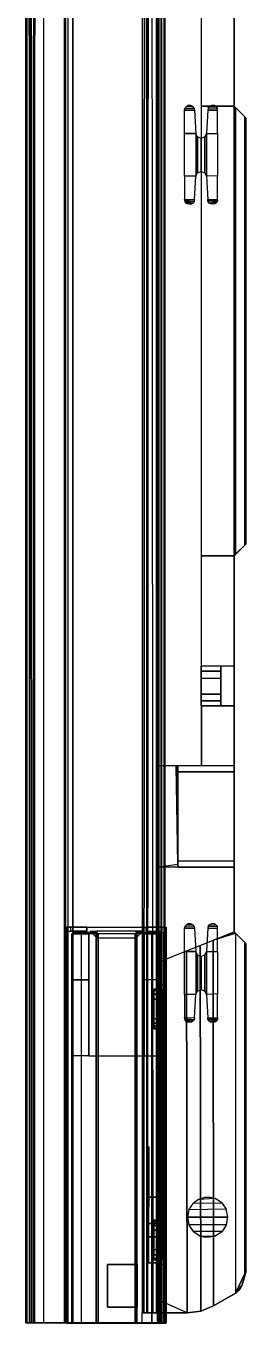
# Model space of a CAD drawing. Header units: inches. Extents: x 0 to 232, y 0 to 393.
# Drawn here: x 0 to 33.3, y 0 to 196.5 of the extents above; entities that cross this region are included whole.
import ezdxf

# ---------------------------------------------------------------- set-up
doc = ezdxf.new("R2010")
doc.units = ezdxf.units.IN
doc.header["$MEASUREMENT"] = 0
doc.layers.add('Layer1', color=4, linetype='CONTINUOUS')

msp = doc.modelspace()

# ---------------------------------------------------------------- linework, layer by layer
at = {"layer": 'Layer1'}
for points in [[(0, 390.2, 6.95), (0, 390.2, 0.65), (0, 0, 0.65), (0, 0, 6.95)], [(0, 0, 0.65), (0.18, 0, 0.21), (0.19, 390.2, 0.19), (0, 390.2, 0.65)], [(0.19, 390.2, 0.19), (0.44, 390.2, 0.03), (0.5, 0, 0.02), (0.18, 0, 0.21)], [(0.5, 0, 0.02), (0.87, 0, 0.04), (0.8, 390.2, 0.02), (0.44, 390.2, 0.03)], [(0.64, 390.2, 34.67), (5.84, 390.2, 186.2), (5.84, 0, 186.2), (0.64, 0, 34.87)], [(0.8, 390.2, 0.02), (1.12, 390.2, 0.2), (1.11, 0, 0.19), (0.87, 0, 0.04)], [(1.11, 0, 0.19), (1.3, 0, 0.65), (1.3, 390.2, 0.65), (1.12, 390.2, 0.2)], [(1.35, 390.2, 6.95), (1.3, 390.2, 0.64), (1.3, 0, 0.64), (1.3, 0, 6.95)], [(1.3, 0, 6.95), (2.7, 0, 6.95), (2.7, 390.2, 6.95), (1.35, 390.2, 6.95)], [(6, 0, 190.94), (5.84, 0, 186.2), (5.84, 390.2, 186.2), (6, 390.2, 190.94)], [(6.34, 0, 191.69), (6, 0, 190.94), (6, 390.2, 190.94), (6.34, 390.2, 191.69)], [(7.1, 390.2, 192), (6.34, 390.2, 191.69), (6.34, 0, 191.69), (7.1, 0, 192)], [(18.3, 1.5, 24), (18.3, 1.5, 9.8), (18.3, 379, 9.8), (18.3, 379, 24)], [(19.9, 374, 192), (7.1, 373.95, 192), (7.1, 0, 192), (19.9, 0, 192)], [(20.1, 374, 24), (18.3, 374, 24), (18.3, 1.5, 24), (20.1, 1.5, 24)], [(19.9, 0, 192), (20.45, 0, 191.85), (20.45, 374, 191.85), (19.9, 374, 192)], [(20.55, 374, 24.12), (20.1, 374, 24), (20.1, 0, 24), (20.54, 0, 24.12)], [(20.45, 374, 191.85), (20.85, 374, 191.45), (20.84, 0, 191.47), (20.45, 0, 191.85)], [(20.86, 0, 24.43), (20.54, 0, 24.12), (20.55, 374, 24.12), (20.88, 374, 24.45)], [(20.84, 0, 191.47), (21, 0, 190.9), (21, 374, 190.9), (20.85, 374, 191.45)], [(21, 374, 24.9), (20.88, 374, 24.45), (20.86, 0, 24.43), (21, 0, 24.9)], [(21, 0, 24.9), (21, 374, 24.9), (21, 374, 190.9), (21, 0, 190.9)], [(18.3, 369.5, 7.6), (17.6, 369.5, 7.6), (17.6, 1.5, 7.6), (18.3, 1.5, 7.6)], [(18, 369.5, 6.71), (17.6, 369.5, 7.6), (17.6, 1.5, 7.6), (17.82, 1.5, 6.9)], [(18, 369.5, 6.71), (17.82, 1.5, 6.9), (18.43, 1.5, 6.46), (18.61, 369.5, 6.42)], [(18.3, 369.5, 9.8), (18.3, 369.5, 7.6), (18.3, 1.5, 7.6), (18.3, 1.5, 9.8)], [(19.18, 1.5, 6.46), (18.43, 1.5, 6.46), (18.61, 369.5, 6.42), (18.93, 369.5, 6.41)], [(19.77, 369.5, 6.9), (18.93, 369.5, 6.41), (19.18, 1.5, 6.46), (19.77, 1.5, 6.9)], [(19.77, 84.43, 6.9), (26.54, 84.44, 7.6), (26.54, 369.5, 7.6), (20.08, 369.5, 7.6)], [(26.54, 218.5, 7.6), (31.5, 218.5, 7.6), (31.5, 184.37, 7.6), (26.54, 184.37, 7.6)], [(31.5, 219.06, 7.6), (31.5, 218.73, 6.9), (31.5, 184.37, 6.9), (31.5, 184.37, 7.6)], [(25.43, 184.08, 7.6), (25.5, 183.79, 7.6), (24, 183.75, 7.6), (24.05, 184.02, 7.6)], [(25.7, 180.25, 7.6), (24, 180.25, 7.6), (24, 183.75, 7.6), (25.5, 183.79, 7.6)], [(25.26, 184.3, 7.6), (24.22, 184.28, 7.6), (24.05, 184.02, 7.6), (25.43, 184.08, 7.6)], [(25.26, 184.3, 7.6), (24.96, 184.47, 7.6), (24.55, 184.47, 7.6), (24.22, 184.28, 7.6)], [(31.5, 116.25, 7.6), (26.54, 116.25, 7.6), (26.54, 184.37, 7.6), (31.5, 184.37, 7.6)], [(29, 183.75, 7.6), (27.5, 183.79, 7.6), (27.3, 180.25, 7.6), (29, 180.25, 7.6)], [(27.58, 184.08, 7.6), (27.5, 183.79, 7.6), (29, 183.75, 7.6), (28.96, 184, 7.6)], [(27.74, 184.3, 7.6), (28.78, 184.28, 7.6), (28.96, 184, 7.6), (27.58, 184.08, 7.6)], [(28.78, 184.28, 7.6), (28.5, 184.46, 7.6), (28.07, 184.48, 7.6), (27.74, 184.3, 7.6)], [(31.5, 184.37, 6.9), (31.59, 184.28, 6.9), (31.71, 184.16, 7.6), (31.5, 184.37, 7.6)], [(31.5, 184.37, 7.6), (31.71, 184.16, 7.6), (31.71, 116.46, 7.6), (31.5, 116.25, 7.6)], [(31.71, 184.16, 7.6), (33.3, 182.57, 7.02), (33.06, 182.81, 6.36), (31.59, 184.28, 6.9)], [(31.71, 184.16, 7.6), (31.71, 116.46, 7.6), (33.3, 118.05, 7.02), (33.3, 182.57, 7.02)], [(33.3, 182.57, 7.02), (33.06, 182.81, 6.36), (33.06, 117.81, 6.36), (33.3, 118.05, 7.02)], [(25.7, 180.25, 7.6), (25.7, 173.75, 7.6), (24, 173.75, 7.6), (24, 180.25, 7.6)], [(25.95, 179.72, 7.6), (25.7, 180.25, 7.6), (25.7, 173.75, 7.6), (25.95, 174.28, 7.6)], [(25.95, 174.28, 7.6), (26.5, 174.5, 7.6), (26.5, 179.5, 7.6), (25.95, 179.72, 7.6)], [(27.05, 179.72, 7.6), (26.5, 179.5, 7.6), (26.5, 174.5, 7.6), (27.05, 174.28, 7.6)], [(27.3, 173.75, 7.6), (27.05, 174.28, 7.6), (27.05, 179.72, 7.6), (27.3, 180.25, 7.6)], [(27.3, 173.75, 7.6), (27.3, 180.25, 7.6), (29, 180.25, 7.6), (29, 173.84, 7.6)], [(25.7, 173.75, 7.6), (24, 173.75, 7.6), (24, 170.25, 7.6), (25.5, 170.21, 7.6)], [(27.5, 170.21, 7.6), (29, 170.25, 7.6), (29, 173.84, 7.6), (27.3, 173.75, 7.6)], [(25.5, 170.21, 7.6), (25.43, 169.93, 7.6), (24.03, 170.05, 7.6), (24, 170.25, 7.6)], [(25.43, 169.93, 7.6), (25.26, 169.7, 7.6), (24.11, 169.87, 7.6), (24.03, 170.05, 7.6)], [(25.26, 169.7, 7.6), (24.99, 169.54, 7.6), (24.26, 169.68, 7.6), (24.11, 169.87, 7.6)], [(24.99, 169.54, 7.6), (24.75, 169.5, 7.6), (24.46, 169.56, 7.6), (24.26, 169.68, 7.6)], [(29, 170.25, 7.6), (28.97, 170.03, 7.6), (27.54, 170, 7.6), (27.5, 170.21, 7.6)], [(27.74, 169.7, 7.6), (27.54, 170, 7.6), (28.97, 170.03, 7.6), (28.9, 169.87, 7.6)], [(28.9, 169.87, 7.6), (28.78, 169.72, 7.6), (27.95, 169.56, 7.6), (27.74, 169.7, 7.6)], [(28.78, 169.72, 7.6), (28.57, 169.57, 7.6), (28.25, 169.5, 7.6), (27.95, 169.56, 7.6)], [(31.71, 116.46, 7.6), (33.3, 118.05, 7.02), (33.06, 117.81, 6.36), (31.59, 116.33, 6.9)], [(31.5, 99.5, 7.6), (26.54, 99.55, 7.6), (26.54, 116.25, 7.6), (31.5, 116.25, 7.6)], [(31.5, 116.25, 7.6), (31.71, 116.46, 7.6), (31.59, 116.33, 6.9), (31.5, 116.25, 6.9)], [(31.5, 116.25, 7.6), (31.5, 116.25, 6.9), (31.5, 84.77, 6.9), (31.5, 84.44, 7.6)], [(26.5, 93.5, 6.9), (26.54, 93.5, 7.6), (26.54, 99.55, 7.6), (26.5, 99.5, 6.9)], [(31.5, 99.5, 7.6), (29.5, 99.5, 6.9), (26.5, 99.5, 6.9), (26.54, 99.55, 7.6)], [(26.5, 98.76, 6.9), (26.5, 99.5, 6.9), (26.5, 98.76, 6.1)], [(26.5, 93.5, 6.9), (29.5, 93.5, 6.9), (29.5, 99.5, 6.9), (26.5, 99.5, 6.9)], [(29.5, 98.76, 6.1), (29.5, 99.5, 6.9), (26.5, 99.5, 6.9), (26.5, 98.76, 6.1)], [(26.5, 97.71, 5.8), (26.5, 98.76, 6.1), (26.5, 98.76, 6.9), (26.5, 97.72, 6.89)], [(26.5, 98.76, 6.1), (26.5, 97.71, 5.8), (29.5, 97.71, 5.8), (29.5, 98.76, 6.1)], [(29.5, 98.76, 6.9), (29.5, 99.5, 6.9), (29.5, 98.76, 6.1)], [(29.5, 93.5, 6.9), (31.5, 93.54, 7.6), (31.5, 99.5, 7.6), (29.5, 99.5, 6.9)], [(29.5, 98.76, 6.1), (29.5, 97.71, 5.8), (29.5, 97.71, 6.9), (29.5, 98.76, 6.9)], [(26.5, 95.29, 5.8), (26.5, 95.29, 6.9), (26.5, 97.72, 6.9), (26.5, 97.71, 5.8)], [(26.5, 95.29, 5.8), (26.5, 97.71, 5.8), (29.5, 97.71, 5.8), (29.5, 95.29, 5.8)], [(29.5, 95.29, 5.8), (29.5, 97.71, 5.8), (29.5, 97.71, 6.9), (29.5, 95.29, 6.9)], [(26.5, 95.29, 5.8), (26.5, 94.24, 6.1), (26.5, 94.24, 6.9), (26.5, 95.29, 6.9)], [(26.5, 94.24, 6.1), (26.5, 95.29, 5.8), (29.5, 95.29, 5.8), (29.5, 94.24, 6.1)], [(29.5, 94.24, 6.1), (29.5, 95.29, 5.8), (29.5, 95.29, 6.9), (29.5, 94.24, 6.9)], [(26.5, 94.24, 6.9), (26.5, 93.5, 6.9), (26.5, 94.24, 6.1)], [(26.5, 93.5, 6.9), (26.5, 94.24, 6.1), (29.5, 94.24, 6.1), (29.5, 93.5, 6.9)], [(29.5, 93.5, 6.9), (31.5, 93.5, 7.6), (26.54, 93.5, 7.6), (26.5, 93.5, 6.9)], [(26.54, 84.44, 7.6), (31.5, 84.44, 7.6), (31.5, 93.54, 7.6), (26.54, 93.5, 7.6)], [(29.5, 94.24, 6.9), (29.5, 93.5, 6.9), (29.5, 94.24, 6.1)], [(31.5, 84.44, 7.6), (31.5, 83.52, 6.5), (31.5, 83.84, 5.8), (31.5, 84.77, 6.9)], [(22.73, 84.43, 7.21), (19.77, 84.43, 6.9), (19.77, 69.06, 6.9), (23, 69.52, 7.05)], [(22.73, 84.43, 7.21), (23, 69.52, 7.05), (23.01, 84.43, 7.23), (22.73, 84.43, 7.21)], [(23, 83.52, 6.5), (23, 84.44, 7.6), (31.5, 84.44, 7.6), (31.5, 83.52, 6.5)], [(23, 69.06, 7.6), (23, 69.98, 6.5), (23, 83.52, 6.5), (23, 84.44, 7.6)], [(23, 69.98, 6.5), (23, 83.52, 6.5), (31.5, 83.52, 6.5), (31.5, 69.98, 6.5)], [(31.5, 83.52, 6.5), (31.5, 83.84, 5.8), (31.5, 69.66, 5.8), (31.5, 69.98, 6.5)], [(19.77, 54.55, 6.9), (31.5, 59.25, 7.6), (31.5, 69.06, 7.6), (19.77, 69.06, 6.9)], [(23, 69.98, 6.5), (23, 69.06, 7.6), (31.5, 69.06, 7.6), (31.5, 69.98, 6.5)], [(31.5, 69.06, 7.6), (31.5, 68.73, 6.9), (31.5, 69.66, 5.8), (31.5, 69.98, 6.5)], [(31.5, 69.06, 7.6), (31.5, 68.73, 6.9), (31.5, 59.25, 6.9), (31.5, 59.25, 7.6)], [(6.2, -0.04, 292.1), (6.2, 59.96, 292.1), (6.2, 59.96, 192.9), (6.2, -0.04, 192.9)], [(6.2, 59.96, 192.8), (6.2, 59.36, 192.8), (9.2, 59.36, 192.8), (9.2, 59.96, 192.8)], [(6.2, 59.96, 292.1), (6.2, 59.96, 192.9), (6.2, -0.04, 192.9), (6.2, -0.04, 292.1)], [(21.2, -0.03, 291.53), (6.2, -0.04, 292.1), (6.2, 59.96, 292.1), (21.2, 59.96, 291.99)], [(6.8, 59.36, 291.9), (6.8, 59.96, 291.9), (9.2, 59.96, 291.9), (9.2, 59.36, 291.9)], [(7.1, 59.16, 192.6), (7.1, 59.16, 192), (10.6, 59.16, 192), (10.6, 59.16, 192.6)], [(9.2, 59.36, 291.9), (9.2, 59.96, 291.9), (9.2, 59.96, 192.8), (9.2, 59.36, 192.8)], [(9.7, 59.36, 290.9), (10.7, 58.36, 290.9), (10.7, 58.36, 197.9), (9.7, 59.36, 197.9)], [(9.7, 59.36, 290.9), (9.7, 59.36, 290.9), (10.7, 59.36, 291.9), (10.7, 58.36, 290.9)], [(10.7, 59.36, 196.9), (10.7, 59.36, 196.9), (10.7, 58.36, 197.9), (9.7, 59.36, 197.9)], [(10.6, 59.16, 192.6), (10.6, 59.16, 192), (10.6, -0.04, 192), (10.6, -0.04, 192.6)], [(10.7, 59.36, 291.9), (10.7, 58.36, 290.9), (16.7, 58.36, 290.9), (16.7, 59.36, 291.9)], [(16.7, 59.36, 196.9), (10.7, 59.36, 196.9), (10.7, 58.36, 197.9), (16.7, 58.36, 197.9)], [(16.7, 59.36, 291.9), (16.7, 59.36, 291.9), (16.7, 58.36, 290.9), (17.7, 59.36, 290.9)], [(16.7, 58.36, 197.9), (17.7, 59.36, 197.9), (17.7, 59.36, 290.9), (16.7, 58.36, 290.9)], [(16.7, 59.36, 196.9), (16.7, 59.36, 196.9), (17.7, 59.36, 197.9), (16.7, 58.36, 197.9)], [(16.8, 59.16, 192), (16.8, -0.04, 192), (16.8, -0.04, 192.6), (16.8, 59.36, 192.6)], [(20.3, -0.04, 192), (20.3, 59.16, 192), (16.8, 59.16, 192), (16.8, -0.04, 192)], [(20.3, 59.16, 192.6), (20.3, 59.16, 192), (16.8, 59.16, 192), (16.8, 59.16, 192.6)], [(18.2, 59.36, 192.8), (18.2, 59.96, 192.8), (18.2, 59.96, 291.9), (18.2, 59.36, 291.9)], [(18.2, 59.96, 291.9), (18.2, 59.96, 291.9), (18.2, 59.96, 291.9), (20.6, 59.96, 291.9)], [(20.6, 59.36, 291.9), (20.6, 59.96, 291.9), (18.2, 59.96, 291.9), (18.2, 59.36, 291.9)], [(20.3, 59.16, 192), (20.75, 59.16, 192.12), (20.76, -0.04, 192.13), (20.3, -0.04, 192)], [(20.76, -0.04, 192.13), (21.08, -0.04, 192.45), (21.08, 59.16, 192.45), (20.75, 59.16, 192.12)], [(21.08, 59.16, 192.45), (21.2, 59.96, 192.9), (21.2, -0.04, 192.9), (21.08, -0.04, 192.44)], [(21.2, -0.04, 192.9), (21.2, 59.96, 192.9), (21.2, 59.96, 291.99), (21.2, -0.04, 291.53)], [(25.43, 60.08, 7.6), (25.5, 59.79, 7.6), (24, 59.75, 7.6), (24.05, 60.02, 7.6)], [(25.7, 56.25, 7.6), (24, 56.25, 7.6), (24, 59.75, 7.6), (25.5, 59.79, 7.6)], [(25.26, 60.3, 7.6), (24.22, 60.28, 7.6), (24.05, 60.02, 7.6), (25.43, 60.08, 7.6)], [(25.26, 60.3, 7.6), (24.96, 60.47, 7.6), (24.55, 60.47, 7.6), (24.22, 60.28, 7.6)], [(29, 59.75, 7.6), (27.5, 59.79, 7.6), (27.3, 56.25, 7.6), (29, 56.25, 7.6)], [(27.58, 60.08, 7.6), (27.5, 59.79, 7.6), (29, 59.75, 7.6), (28.96, 60, 7.6)], [(27.74, 60.3, 7.6), (28.78, 60.28, 7.6), (28.96, 60, 7.6), (27.58, 60.08, 7.6)], [(28.78, 60.28, 7.6), (28.5, 60.46, 7.6), (28.07, 60.48, 7.6), (27.74, 60.3, 7.6)], [(31.71, 59.04, 7.6), (28.35, 57.98, 7.41), (31.5, 59.25, 7.6), (31.71, 59.04, 7.6)], [(28.35, 57.98, 7.41), (31.72, 59.03, 7.6), (31.71, 4.48, 7.6), (28.4, 2.57, 7.6)], [(31.71, 59.04, 7.6), (31.59, 59.16, 6.9), (31.5, 59.25, 6.9), (31.5, 59.25, 7.6)], [(33.3, 57.45, 7.02), (33.06, 57.69, 6.36), (31.59, 59.16, 6.9), (31.72, 59.03, 7.6)], [(33.3, 57.45, 7.02), (31.71, 59.04, 7.6), (31.71, 4.48, 7.6), (33.3, 7.87, 7.02)], [(8.35, -0.04, 192.7), (6.95, -0.04, 193.08), (6.95, 58.96, 193.08), (8.35, 58.96, 192.7)], [(9.5, 58.96, 194.5), (9.5, 58.96, 194.5), (9.5, 58.96, 202.1), (6.95, 58.96, 202.1)], [(9.5, 51.97, 207), (6.95, 51.97, 207), (6.95, 58.96, 202.1), (9.5, 58.96, 202.1)], [(9.5, 58.96, 194.5), (9.5, 58.96, 202.1), (6.95, 58.96, 202.1), (6.95, 58.96, 193.08)], [(10.9, 58.96, 192.7), (8.35, 58.96, 192.7), (8.35, -0.04, 192.7), (10.9, -0.04, 192.7)], [(9.5, 58.96, 194.5), (9.5, 40.46, 194.5), (17.9, 40.46, 194.5), (17.9, 58.96, 194.5)], [(9.5, 58.96, 194.5), (9.5, 40.46, 194.5), (9.5, 40.46, 207), (9.5, 51.97, 207)], [(10.9, 58.96, 192.7), (10.9, 58.96, 192), (10.9, -0.04, 192), (10.9, -0.04, 192.7)], [(16.5, -0.04, 192.7), (16.5, -0.04, 192), (16.5, 58.96, 192), (16.5, 58.96, 192.7)], [(19.05, 58.96, 192.7), (16.5, 58.96, 192.7), (16.5, -0.04, 192.7), (19.05, -0.04, 192.7)], [(17.9, 51.97, 207), (17.9, 40.46, 207), (17.9, 40.46, 194.5), (17.9, 58.96, 194.5)], [(17.9, 58.96, 202.1), (20.45, 58.96, 202.1), (20.45, 51.97, 207), (17.9, 51.97, 207)], [(20.45, 58.96, 193.08), (20.45, 58.96, 202), (17.9, 58.96, 202.1), (17.9, 58.96, 194.5)], [(19.05, -0.04, 192.7), (20.45, -0.04, 193.08), (20.45, 58.96, 193.08), (19.05, 58.96, 192.7)], [(20.45, 51.97, 193.08), (20.45, 51.97, 207), (20.45, 58.96, 202.1), (20.45, 58.96, 193.08)], [(24.4, 1.5, 7.6), (24.27, 56.35, 7.17), (26.36, 57.19, 7.29), (26.47, 1.77, 7.6)], [(26.47, 1.77, 7.6), (26.36, 57.19, 7.29), (28.35, 57.98, 7.41), (28.4, 2.57, 7.6)], [(33.3, 7.87, 7.02), (33.3, 57.45, 7.02), (33.06, 57.69, 6.36), (33.06, 6.98, 6.36)], [(19.77, 3.57, 6.9), (19.77, 54.55, 6.9), (24.27, 56.35, 7.17), (24.4, 1.5, 7.6)], [(25.7, 56.25, 7.6), (25.7, 49.75, 7.6), (24, 49.75, 7.6), (24, 56.25, 7.6)], [(25.95, 55.72, 7.6), (25.7, 56.25, 7.6), (25.7, 49.75, 7.6), (25.95, 50.28, 7.6)], [(25.95, 50.28, 7.6), (26.5, 50.5, 7.6), (26.5, 55.5, 7.6), (25.95, 55.72, 7.6)], [(27.05, 55.72, 7.6), (26.5, 55.5, 7.6), (26.5, 50.5, 7.6), (27.05, 50.28, 7.6)], [(27.3, 49.75, 7.6), (27.05, 50.28, 7.6), (27.05, 55.72, 7.6), (27.3, 56.25, 7.6)], [(27.3, 49.75, 7.6), (27.3, 56.25, 7.6), (29, 56.25, 7.6), (29, 49.84, 7.6)], [(9.5, 51.97, 207), (9.5, 40.46, 207), (6.95, 40.46, 207), (6.95, 51.97, 207)], [(17.9, 51.97, 207), (17.9, 40.46, 207), (20.45, 40.46, 207), (20.45, 51.97, 207)], [(20.15, 51.44, 47.34), (19.85, 51.44, 47.34), (19.85, 51.44, 66.14), (20.15, 51.44, 66.14)], [(20.15, 51.31, 66.63), (20.15, 51.44, 66.14), (19.85, 51.44, 66.14), (19.85, 51.31, 66.63)], [(20.15, 51.32, 46.85), (20.15, 51.44, 47.34), (19.85, 51.44, 47.34), (19.85, 51.31, 46.85)], [(20.15, 50.95, 46.49), (20.15, 51.32, 46.85), (19.85, 51.31, 46.85), (19.85, 50.95, 46.49)], [(19.85, 50.95, 66.99), (19.85, 51.31, 66.63), (20.15, 51.31, 66.63), (20.15, 50.96, 66.99)], [(20.55, 51.34, 66.14), (20.15, 51.44, 66.14), (20.15, 51.44, 47.34), (20.55, 51.34, 47.34)], [(20.45, 51.97, 193.08), (20.45, 40.46, 193.08), (20.45, 40.46, 207), (20.45, 51.97, 207)], [(20.84, 51.04, 47.34), (20.55, 51.34, 47.34), (20.55, 51.34, 66.14), (20.84, 51.05, 66.14)], [(19.85, 50.56, 44.84), (19.35, 50.56, 44.84), (19.35, 44.56, 44.84), (19.85, 44.56, 44.84)], [(19.85, 50.56, 46.84), (19.35, 50.56, 46.84), (19.35, 50.56, 44.84), (19.85, 50.56, 44.84)], [(19.35, 50.36, 47.59), (19.35, 50.56, 46.84), (19.85, 50.56, 46.84), (19.85, 50.36, 47.58)], [(19.35, 49.82, 48.13), (19.35, 50.36, 47.59), (19.85, 50.36, 47.58), (19.85, 49.82, 48.13)], [(19.35, 49.08, 48.34), (19.35, 49.82, 48.13), (19.85, 49.82, 48.13), (19.85, 49.06, 48.34)], [(20.15, 50.96, 66.99), (19.85, 50.95, 66.99), (19.85, 50.46, 67.12), (20.15, 50.46, 67.12)], [(20.15, 50.46, 46.35), (20.15, 50.95, 46.49), (19.85, 50.95, 46.49), (19.85, 50.46, 46.35)], [(19.85, 44.56, 46.35), (19.85, 44.56, 44.84), (19.85, 50.56, 44.84), (19.85, 50.56, 46.36)], [(20.15, 50.46, 67.12), (19.85, 50.46, 67.12), (19.85, 9.66, 67.12), (20.15, 9.66, 67.12)], [(20.15, 9.66, 46.35), (19.85, 9.66, 46.35), (19.85, 50.46, 46.35), (20.15, 50.46, 46.35)], [(20.55, 9.66, 67.01), (20.15, 9.66, 67.12), (20.15, 50.46, 67.12), (20.55, 50.46, 67.01)], [(20.55, 50.46, 46.46), (20.15, 50.46, 46.35), (20.15, 9.66, 46.35), (20.55, 9.66, 46.46)], [(20.84, 50.46, 66.72), (20.55, 50.46, 67.01), (20.55, 9.66, 67.01), (20.84, 9.66, 66.72)], [(20.84, 9.66, 46.75), (20.55, 9.66, 46.46), (20.55, 50.46, 46.46), (20.84, 50.46, 46.75)], [(20.95, 50.64, 66.14), (20.84, 51.05, 66.14), (20.84, 51.04, 47.34), (20.95, 50.64, 47.34)], [(20.95, 9.66, 66.32), (20.84, 9.66, 66.72), (20.84, 50.46, 66.72), (20.95, 50.46, 66.32)], [(20.95, 50.46, 47.15), (20.84, 50.46, 46.75), (20.84, 9.66, 46.75), (20.95, 9.66, 47.15)], [(20.95, 50.46, 66.32), (20.95, 50.46, 47.15), (20.95, 50.64, 47.34), (20.95, 50.64, 66.14)], [(20.95, 50.46, 66.32), (20.95, 50.56, 66.29), (20.95, 50.62, 66.23), (20.95, 50.64, 66.14)], [(20.95, 50.64, 47.34), (20.95, 50.62, 47.24), (20.95, 50.55, 47.18), (20.95, 50.46, 47.15)], [(20.95, 9.66, 66.32), (20.95, 9.66, 47.15), (20.95, 50.46, 47.15), (20.95, 50.46, 66.32)], [(25.7, 49.75, 7.6), (24, 49.75, 7.6), (24, 46.25, 7.6), (25.5, 46.21, 7.6)], [(27.5, 46.21, 7.6), (29, 46.25, 7.6), (29, 49.84, 7.6), (27.3, 49.75, 7.6)], [(19.85, 46.06, 48.34), (19.35, 46.06, 48.34), (19.35, 49.06, 48.34), (19.85, 49.06, 48.34)], [(19.35, 46.06, 48.34), (19.35, 45.43, 48.19), (19.85, 45.42, 48.19), (19.85, 46.06, 48.34)], [(19.35, 45.43, 48.19), (19.35, 45, 47.9), (19.85, 45, 47.9), (19.86, 45.42, 48.19)], [(25.5, 46.21, 7.6), (25.43, 45.93, 7.6), (24.03, 46.05, 7.6), (24, 46.25, 7.6)], [(25.43, 45.93, 7.6), (25.26, 45.7, 7.6), (24.11, 45.87, 7.6), (24.03, 46.05, 7.6)], [(25.26, 45.7, 7.6), (24.99, 45.54, 7.6), (24.26, 45.68, 7.6), (24.11, 45.87, 7.6)], [(24.99, 45.54, 7.6), (24.75, 45.5, 7.6), (24.46, 45.56, 7.6), (24.26, 45.68, 7.6)], [(29, 46.25, 7.6), (28.97, 46.03, 7.6), (27.54, 46, 7.6), (27.5, 46.21, 7.6)], [(27.74, 45.7, 7.6), (27.54, 46, 7.6), (28.97, 46.03, 7.6), (28.9, 45.87, 7.6)], [(28.9, 45.87, 7.6), (28.78, 45.72, 7.6), (27.95, 45.56, 7.6), (27.74, 45.7, 7.6)], [(28.78, 45.72, 7.6), (28.57, 45.57, 7.6), (28.25, 45.5, 7.6), (27.95, 45.56, 7.6)], [(19.35, 45, 47.9), (19.35, 44.71, 47.48), (19.85, 44.71, 47.48), (19.85, 45, 47.9)], [(19.35, 44.71, 47.48), (19.35, 44.56, 46.84), (19.85, 44.56, 46.84), (19.85, 44.71, 47.48)], [(19.85, 44.56, 44.84), (19.85, 44.56, 46.84), (19.35, 44.56, 46.84), (19.35, 44.56, 44.84)], [(20.95, 36.19, 59.8), (20.95, 36.39, 59.88), (20.95, 36.83, 58.64), (20.95, 36.6, 58.64)], [(20.95, 23.33, 65.64), (20.95, 23.33, 64.14), (20.95, 36.79, 64.14), (20.95, 36.79, 65.64)], [(20.95, 23.33, 64.14), (20.95, 23.49, 63.53), (20.95, 36.63, 63.52), (20.95, 36.79, 64.14)], [(20.95, 36.75, 60.16), (20.95, 36.77, 60.14), (20.95, 36.78, 60.06), (20.95, 36.76, 60.02)], [(20.95, 36.78, 60.06), (20.95, 36.78, 60.07), (20.95, 36.78, 60.11), (20.95, 36.77, 60.14)], [(20.95, 36.75, 60), (20.95, 36.76, 60.02), (20.95, 36.75, 60.16), (20.95, 36.72, 60.19)], [(20.95, 36.62, 60.29), (20.95, 36.72, 60.19), (20.95, 36.75, 60), (20.95, 36.67, 59.97)], [(20.95, 36.46, 59.98), (20.95, 36.27, 60.64), (20.95, 36.62, 60.29), (20.95, 36.67, 59.97)], [(20.95, 36.63, 63.52), (20.95, 36.18, 63.07), (20.95, 23.94, 63.07), (20.95, 23.49, 63.53)], [(20.95, 36.2, 60.71), (20.95, 36.27, 60.64), (20.95, 36.46, 59.98), (20.95, 36.43, 59.97)], [(20.95, 36.12, 60.79), (20.95, 36.2, 60.71), (20.95, 36.43, 59.97), (20.95, 36.4, 59.94)], [(20.95, 35.99, 60.87), (20.95, 36.08, 60.83), (20.95, 36.4, 59.88), (20.95, 36.32, 59.85)], [(20.95, 36.08, 60.83), (20.95, 36.12, 60.79), (20.95, 36.4, 59.94), (20.95, 36.39, 59.88)], [(20.95, 36.23, 59.81), (20.95, 36.32, 59.85), (20.95, 35.99, 60.87), (20.95, 35.91, 60.84)], [(20.95, 35.91, 60.84), (20.95, 35.87, 60.76), (20.95, 36.19, 59.8), (20.95, 36.23, 59.81)], [(20.95, 35.87, 60.76), (20.95, 35.85, 60.6), (20.95, 36.12, 59.84), (20.95, 36.19, 59.8)], [(20.95, 23.94, 63.07), (20.95, 24.56, 62.91), (20.95, 35.56, 62.91), (20.95, 36.18, 63.07)], [(20.95, 35.85, 60.6), (20.95, 35.83, 60.48), (20.95, 36.08, 59.83), (20.95, 36.12, 59.84)], [(20.95, 35.83, 60.48), (20.95, 35.79, 60.08), (20.95, 35.93, 59.7), (20.95, 36.08, 59.83)], [(20.95, 35.97, 58.64), (20.95, 34.92, 61.64), (20.95, 33.99, 61.64), (20.95, 35.1, 58.64)], [(20.95, 35.77, 59.96), (20.95, 35.79, 60.08), (20.95, 35.93, 59.7), (20.95, 35.86, 59.68)], [(20.95, 35.77, 59.96), (20.95, 35.76, 59.87), (20.95, 35.78, 59.71), (20.95, 35.86, 59.68)], [(20.95, 35.76, 59.87), (20.95, 35.76, 59.81), (20.95, 35.76, 59.74), (20.95, 35.78, 59.71)], [(20.95, 35.76, 59.81), (20.95, 35.75, 59.78), (20.95, 35.76, 59.77), (20.95, 35.76, 59.74)], [(20.95, 35.03, 58.82), (20.95, 34.99, 58.82), (20.95, 34.74, 59.53), (20.95, 34.74, 59.63)], [(20.95, 34.74, 59.53), (20.95, 34.7, 59.37), (20.95, 34.82, 58.66), (20.95, 34.99, 58.82)], [(20.95, 34.82, 58.66), (20.95, 34.6, 58.58), (20.95, 34.58, 59.28), (20.95, 34.7, 59.37)], [(20.95, 34.33, 60.73), (20.95, 34.29, 60.68), (20.95, 34.51, 60.05), (20.95, 34.65, 59.86)], [(20.95, 34.58, 59.27), (20.95, 34.42, 59.27), (20.95, 34.3, 58.57), (20.95, 34.6, 58.58)], [(20.95, 34.29, 60.68), (20.95, 34.28, 60.69), (20.95, 34.37, 60.16), (20.95, 34.51, 60.05)], [(20.95, 34.3, 58.57), (20.95, 34.01, 58.63), (20.95, 34.25, 59.32), (20.95, 34.42, 59.27)], [(20.95, 34.28, 60.69), (20.95, 34.21, 60.72), (20.95, 34.24, 60.22), (20.95, 34.37, 60.16)], [(20.95, 34.25, 59.32), (20.95, 34.11, 59.43), (20.95, 33.77, 58.76), (20.95, 34.01, 58.63)], [(20.95, 34.21, 60.72), (20.95, 34.01, 60.81), (20.95, 34.1, 60.22), (20.95, 34.24, 60.22)], [(20.95, 34.11, 59.43), (20.95, 33.94, 59.66), (20.95, 33.58, 58.89), (20.95, 33.77, 58.76)], [(20.95, 34.01, 60.81), (20.95, 33.73, 60.88), (20.95, 33.94, 60.13), (20.95, 34.1, 60.22)], [(20.95, 33.94, 59.66), (20.95, 33.88, 59.93), (20.95, 33.25, 59.28), (20.95, 33.58, 58.89)], [(20.95, 33.73, 60.88), (20.95, 33.94, 60.13), (20.95, 33.91, 60.07), (20.95, 33.48, 60.87)], [(20.95, 33.48, 60.87), (20.95, 33.91, 60.07), (20.95, 33.89, 60.02), (20.95, 33.25, 60.78)], [(20.95, 33.25, 60.78), (20.95, 33.89, 60.02), (20.95, 33.88, 59.96), (20.95, 33.03, 60.51)], [(20.95, 33.03, 60.51), (20.95, 33.88, 59.96), (20.95, 33.88, 59.95), (20.95, 32.95, 60.17)], [(20.95, 32.95, 60.17), (20.95, 33.88, 59.95), (20.95, 33.88, 59.93), (20.95, 33.04, 59.7)], [(20.95, 33.88, 59.93), (20.95, 33.88, 59.93), (20.95, 33.25, 59.28), (20.95, 33.04, 59.7)], [(20.95, 32.22, 61.64), (20.95, 31.3, 61.64), (20.95, 32.35, 58.64), (20.95, 33.27, 58.64)], [(20.95, 30.97, 59.6), (20.95, 31.92, 59.32), (20.95, 31.96, 59.07), (20.95, 30.99, 59.46)], [(20.95, 31.96, 59.07), (20.95, 30.99, 59.46), (20.95, 30.96, 59.33), (20.95, 31.9, 58.82)], [(20.95, 31.4, 60.77), (20.95, 30.54, 60.77), (20.95, 30.97, 59.6), (20.95, 31.92, 59.32)], [(20.95, 30.96, 59.33), (20.95, 31.9, 58.82), (20.95, 31.85, 58.74), (20.95, 30.89, 59.27)], [(20.95, 31.85, 58.74), (20.95, 30.89, 59.27), (20.95, 30.81, 59.26), (20.95, 31.79, 58.68)], [(20.95, 31.79, 58.68), (20.95, 31.79, 58.68), (20.95, 31.68, 58.61), (20.95, 30.81, 59.26)], [(20.95, 31.68, 58.61), (20.95, 31.68, 58.61), (20.95, 30.81, 59.26), (20.95, 31.56, 58.57)], [(20.95, 31.56, 58.57), (20.95, 31.56, 58.57), (20.95, 30.81, 59.26), (20.95, 31.18, 58.57)], [(20.95, 31.18, 58.57), (20.95, 31.18, 58.57), (20.95, 30.81, 59.26), (20.95, 30.91, 58.65)], [(20.95, 30.91, 58.65), (20.95, 30.81, 59.26), (20.95, 30.56, 59.35), (20.95, 30.65, 58.8)], [(20.95, 30.56, 59.35), (20.95, 30.46, 59.32), (20.95, 30.6, 58.79), (20.95, 30.65, 58.8)], [(20.95, 29.07, 60.77), (20.95, 29.95, 60.77), (20.95, 30.64, 58.64), (20.95, 29.82, 58.64)], [(20.95, 30.42, 59.31), (20.95, 30.42, 59.31), (20.95, 30.46, 59.32), (20.95, 30.64, 58.64)], [(20.95, 30.35, 59.52), (20.95, 30.42, 59.31), (20.95, 30.56, 59.35), (20.95, 30.4, 59.53)], [(20.95, 30.35, 59.52), (20.95, 30.35, 59.52), (20.95, 29.95, 60.77), (20.95, 30.4, 59.53)], [(20.95, 30.27, 58.76), (20.95, 30.26, 58.79), (20.95, 30.27, 58.79)], [(20.95, 29.62, 58.64), (20.95, 28.71, 58.64), (20.95, 28.03, 60.77), (20.95, 28.87, 60.77)], [(20.95, 28.71, 58.64), (20.95, 28.71, 58.64), (20.95, 28.29, 59.95), (20.95, 28.25, 59.94)], [(20.95, 28.25, 59.94), (20.95, 28.29, 59.95), (20.95, 28.07, 60.65)], [(20.95, 28.07, 60.65), (20.95, 28.07, 60.65), (20.95, 28.05, 60.62), (20.95, 28.25, 59.94)], [(20.95, 28.25, 59.94), (20.95, 28.15, 60.07), (20.95, 28.03, 60.61), (20.95, 28.05, 60.62)], [(20.95, 28.19, 58.64), (20.95, 27.74, 59.91), (20.95, 26.81, 59.88), (20.95, 27.25, 58.64)], [(20.95, 28.03, 60.61), (20.95, 27.88, 60.69), (20.95, 28, 60.15), (20.95, 28.15, 60.07)], [(20.95, 28.07, 60.65), (20.95, 28.07, 60.65), (20.95, 28.06, 60.63), (20.95, 28.03, 60.77)], [(20.95, 27.88, 60.69), (20.95, 27.75, 60.75), (20.95, 27.9, 60.16), (20.95, 28, 60.15)], [(20.95, 27.75, 60.75), (20.95, 27.52, 60.83), (20.95, 27.8, 60.13), (20.95, 27.9, 60.16)], [(20.95, 27.52, 60.83), (20.95, 27.29, 60.85), (20.95, 27.75, 60.06), (20.95, 27.8, 60.13)], [(20.95, 27.28, 60.85), (20.95, 27.75, 60.06), (20.95, 27.73, 59.98), (20.95, 26.99, 60.77)], [(20.95, 26.99, 60.77), (20.95, 27.73, 59.98), (20.95, 27.74, 59.94), (20.95, 26.78, 60.54)], [(20.95, 27.74, 59.94), (20.95, 27.74, 59.91), (20.95, 26.96, 59.88), (20.95, 26.78, 60.54)], [(18.3, 26.65, 13.61), (18.3, 26.65, 17.6), (18.3, 17.65, 17.6), (18.3, 17.65, 13.61)], [(18.3, 26.65, 17.6), (18.6, 26.65, 17.6), (18.6, 26.65, 13.61), (18.3, 26.65, 13.61)], [(18.3, 17.65, 17.6), (18.6, 17.65, 17.6), (18.6, 26.65, 17.6), (18.3, 26.65, 17.6)], [(18.3, 26.65, 13.61), (18.6, 26.65, 13.61), (18.6, 17.65, 13.61), (18.3, 17.65, 13.61)], [(18.6, 17.65, 13.61), (18.6, 17.65, 17.6), (18.6, 26.65, 17.6), (18.6, 26.65, 13.61)], [(20.95, 26.96, 59.88), (20.95, 26.93, 59.88), (20.95, 26.75, 60.52), (20.95, 26.78, 60.54)], [(20.95, 26.93, 59.88), (20.95, 26.89, 59.88), (20.95, 26.73, 60.53), (20.95, 26.75, 60.52)], [(20.95, 26.89, 59.88), (20.95, 26.73, 60.53), (20.95, 26.53, 60.65), (20.95, 26.81, 59.88)], [(20.95, 26.53, 60.65), (20.95, 26.31, 60.75), (20.95, 26.7, 60.04), (20.95, 26.81, 59.88)], [(20.95, 25.8, 58.64), (20.95, 25.3, 60.07), (20.95, 26.29, 59.87), (20.95, 26.72, 58.64)], [(20.95, 26.31, 60.75), (20.95, 25.99, 60.83), (20.95, 26.52, 60.13), (20.95, 26.7, 60.04)], [(20.95, 25.99, 60.83), (20.95, 25.66, 60.79), (20.95, 26.43, 60.13), (20.95, 26.52, 60.13)], [(20.95, 25.66, 60.79), (20.95, 25.38, 60.59), (20.95, 26.34, 60.09), (20.95, 26.43, 60.13)], [(20.95, 25.38, 60.59), (20.95, 25.27, 60.25), (20.95, 26.3, 60.02), (20.95, 26.34, 60.09)], [(20.95, 25.27, 60.25), (20.95, 26.3, 60.02), (20.95, 26.28, 59.93), (20.95, 25.27, 60.16)], [(20.95, 25.27, 60.16), (20.95, 25.3, 60.07), (20.95, 26.29, 59.87), (20.95, 26.28, 59.93)], [(20.95, 25.28, 61.65), (20.95, 25.31, 61.58), (20.95, 24.81, 61.59), (20.95, 24.84, 61.66)], [(20.95, 25.31, 61.58), (20.95, 25.31, 61.53), (20.95, 24.8, 61.53), (20.95, 24.81, 61.59)], [(20.95, 24.8, 61.53), (20.95, 24.82, 61.45), (20.95, 25.29, 61.44), (20.95, 25.31, 61.53)], [(20.95, 24.82, 61.45), (20.95, 24.88, 61.35), (20.95, 25.24, 61.35), (20.95, 25.29, 61.44)], [(20.95, 24.88, 61.71), (20.95, 24.84, 61.66), (20.95, 25.28, 61.65), (20.95, 25.24, 61.71)], [(20.95, 25.12, 61.77), (20.95, 24.96, 61.77), (20.95, 24.88, 61.71), (20.95, 25.24, 61.71)], [(20.95, 24.88, 61.35), (20.95, 24.92, 61.31), (20.95, 25.14, 61.29), (20.95, 25.24, 61.35)], [(20.95, 25.14, 61.29), (20.95, 25.07, 61.27), (20.95, 24.99, 61.28), (20.95, 24.92, 61.31)], [(18.53, 19.05, 65.04), (19.85, 19.05, 65.04), (19.85, 19.05, 66.58), (18.55, 19.05, 66.58)], [(18.53, 19.05, 65.04), (18.55, 19.05, 66.58), (18.55, 9.07, 66.58), (18.55, 9.07, 65.04)], [(19.85, 9.07, 65.04), (18.55, 9.07, 65.04), (18.53, 19.05, 65.04), (19.85, 19.05, 65.04)], [(19.85, 15.07, 66.58), (18.55, 15.07, 66.58), (18.55, 19.05, 66.58), (19.85, 19.05, 66.58)], [(24.67, 17.13, 7.6), (25.34, 18.15, 7.6), (29.66, 18.16, 7.6), (30.31, 17.2, 7.6)], [(29.66, 18.16, 7.6), (28.62, 18.84, 7.6), (26.09, 18.71, 7.6), (25.34, 18.15, 7.6)], [(26.09, 18.71, 7.6), (27.06, 19.02, 7.6), (27.85, 19.03, 7.6), (28.62, 18.84, 7.6)], [(18.3, 17.65, 17.6), (18.6, 17.65, 17.6), (18.6, 17.65, 13.61), (18.3, 17.65, 13.61)], [(24.45, 16, 7.6), (30.55, 16, 7.6), (30.31, 17.2, 7.6), (24.67, 17.13, 7.6)], [(24.45, 16, 7.6), (24.65, 14.92, 7.6), (30.35, 14.9, 7.6), (30.55, 16, 7.6)], [(19.85, 15.07, 67.29), (19.85, 15.07, 66.58), (18.55, 15.07, 66.58), (18.55, 15.07, 67.29)], [(19.85, 15.07, 67.29), (18.55, 15.07, 67.29), (18.55, 13.05, 67.29), (19.85, 13.05, 67.29)], [(18.55, 15.07, 66.58), (18.55, 15.07, 67.29), (18.55, 13.05, 67.29), (18.55, 13.05, 66.58)], [(19.85, 15.56, 46.84), (19.35, 15.56, 46.84), (19.35, 15.56, 44.84), (19.85, 15.56, 44.84)], [(19.85, 15.56, 44.84), (19.35, 15.56, 44.84), (19.35, 9.56, 44.84), (19.85, 9.56, 44.84)], [(19.35, 15.41, 47.49), (19.35, 15.56, 46.84), (19.85, 15.56, 46.84), (19.85, 15.41, 47.49)], [(19.35, 15.12, 47.9), (19.35, 15.41, 47.49), (19.85, 15.41, 47.49), (19.85, 15.12, 47.9)], [(19.35, 14.74, 48.17), (19.35, 15.12, 47.9), (19.85, 15.12, 47.9), (19.85, 14.74, 48.18)], [(19.35, 14.06, 48.34), (19.35, 14.74, 48.17), (19.85, 14.74, 48.18), (19.85, 14.06, 48.34)], [(19.85, 11.06, 48.34), (19.35, 11.06, 48.34), (19.35, 14.06, 48.34), (19.85, 14.06, 48.34)], [(19.85, 15.56, 46.35), (19.85, 15.56, 44.84), (19.85, 9.56, 44.84), (19.85, 9.56, 46.36)], [(30.35, 14.9, 7.6), (29.67, 13.86, 7.6), (25.35, 13.84, 7.6), (24.65, 14.92, 7.6)], [(25.35, 13.84, 7.6), (26.33, 13.19, 7.6), (28.53, 13.13, 7.6), (29.67, 13.86, 7.6)], [(18.55, 13.05, 66.58), (19.85, 13.05, 66.58), (19.85, 9.07, 66.58), (18.55, 9.07, 66.58)], [(19.85, 13.05, 67.29), (19.85, 13.05, 66.58), (18.55, 13.05, 66.58), (18.55, 13.05, 67.29)], [(28.53, 13.13, 7.6), (27.79, 12.96, 7.6), (26.93, 13, 7.6), (26.33, 13.19, 7.6)], [(19.35, 11.06, 48.34), (19.35, 10.32, 48.14), (19.85, 10.32, 48.14), (19.85, 11.06, 48.34)], [(19.35, 10.32, 48.14), (19.35, 9.76, 47.59), (19.85, 9.77, 47.59), (19.85, 10.32, 48.14)], [(12.35, 2.35, 192), (16.85, 2.35, 192), (16.85, 8.85, 192), (12.35, 8.85, 192)], [(12.35, 8.85, 192), (12.35, 8.85, 187.8), (16.85, 8.85, 187.8), (16.85, 8.85, 192)], [(12.35, 8.85, 192), (12.35, 8.85, 187.8), (12.35, 2.35, 187.8), (12.35, 2.35, 192)], [(16.85, 8.85, 192), (16.85, 8.85, 187.8), (16.85, 2.35, 187.8), (16.85, 2.35, 192)], [(19.85, 9.07, 65.04), (19.85, 9.07, 66.58), (18.55, 9.07, 66.58), (18.55, 9.07, 65.04)], [(19.35, 9.76, 47.59), (19.35, 9.56, 46.84), (19.85, 9.56, 46.84), (19.85, 9.77, 47.59)], [(19.85, 9.56, 46.84), (19.35, 9.56, 46.84), (19.35, 9.56, 44.84), (19.85, 9.56, 44.84)], [(20.15, 9.17, 46.48), (20.15, 8.81, 46.84), (19.85, 8.81, 46.85), (19.84, 9.17, 46.49)], [(20.15, 9.66, 46.35), (20.15, 9.17, 46.48), (19.85, 9.17, 46.49), (19.85, 9.67, 46.36)], [(20.15, 9.17, 66.99), (20.15, 9.66, 67.12), (19.85, 9.66, 67.12), (19.85, 9.17, 66.99)], [(20.15, 8.81, 66.63), (20.15, 9.17, 66.99), (19.85, 9.17, 66.99), (19.85, 8.81, 66.63)], [(19.85, 8.81, 66.63), (20.15, 8.81, 66.63), (20.15, 8.68, 66.14), (19.85, 8.68, 66.14)], [(20.15, 8.81, 46.84), (20.15, 8.68, 47.34), (19.85, 8.68, 47.34), (19.85, 8.81, 46.85)], [(20.15, 8.68, 47.34), (19.85, 8.68, 47.34), (19.85, 8.68, 66.14), (20.15, 8.68, 66.14)], [(20.55, 8.79, 66.14), (20.15, 8.68, 66.14), (20.15, 8.68, 47.34), (20.55, 8.79, 47.34)], [(20.84, 9.08, 47.34), (20.55, 8.79, 47.34), (20.55, 8.79, 66.14), (20.84, 9.08, 66.14)], [(20.95, 9.48, 66.14), (20.84, 9.08, 66.14), (20.84, 9.08, 47.34), (20.95, 9.48, 47.34)], [(20.95, 9.66, 66.32), (20.95, 9.48, 66.14), (20.95, 9.48, 47.34), (20.95, 9.66, 47.15)], [(20.95, 9.66, 47.15), (20.95, 9.57, 47.18), (20.95, 9.51, 47.25), (20.95, 9.48, 47.34)], [(20.95, 9.66, 66.32), (20.95, 9.57, 66.29), (20.95, 9.51, 66.23), (20.95, 9.48, 66.14)], [(31.71, 4.48, 7.6), (31.8, 4.53, 7.57), (32.73, 5.75, 7.23), (33.3, 7.87, 7.02)], [(32.73, 5.75, 7.23), (33.3, 7.87, 7.02), (33.06, 6.98, 6.36), (32.73, 5.75, 6.48)], [(28.4, 2.57, 7.6), (31.71, 4.48, 7.6), (31.59, 4.41, 6.9), (28.4, 2.57, 6.9)], [(31.71, 4.48, 7.6), (31.8, 4.53, 7.57), (31.8, 4.53, 6.82), (31.59, 4.41, 6.9)], [(32.73, 5.75, 7.23), (31.8, 4.53, 7.57), (32.38, 5.04, 7.36)], [(31.8, 4.53, 7.57), (32.38, 5.04, 7.36), (32.38, 5.04, 6.61), (31.8, 4.53, 6.82)], [(32.38, 5.04, 7.36), (32.73, 5.75, 7.23), (32.73, 5.75, 6.48), (32.38, 5.04, 6.61)], [(12.35, 2.35, 192), (12.35, 2.35, 187.8), (16.85, 2.35, 187.8), (16.85, 2.35, 192)], [(20.06, 1.5, 7.6), (24.4, 1.5, 7.6), (19.77, 3.57, 6.9), (20.06, 1.5, 7.6)], [(26.47, 1.77, 7.6), (28.4, 2.57, 7.6), (28.4, 2.57, 6.9), (26.47, 1.77, 6.9)], [(1.3, 0, 6.95), (1.3, 0, 0.65), (0, 0, 0.65), (0, 0, 6.95)], [(2.7, 0, 16.14), (2.7, 0, 34.8), (0.64, 0, 34.87), (0, 0, 16.14)], [(17.6, 1.5, 24), (20.1, 1.5, 24), (20.1, 0, 24), (17.6, 0, 24)], [(18.3, 1.5, 24), (17.6, 1.5, 24), (17.6, 1.5, 7.6), (18.3, 1.5, 7.6)], [(24.4, 1.5, 6.9), (17.82, 1.5, 6.9), (17.6, 1.5, 7.6), (24.4, 1.5, 7.6)], [(20.54, 0, 24.12), (20.1, 0, 24), (17.6, 0, 24), (17.6, 0, 24.12)], [(17.82, 1.5, 6.9), (18.43, 1.5, 6.46), (19.18, 1.5, 6.46), (19.77, 1.5, 6.9)], [(24.4, 1.5, 7.6), (26.47, 1.77, 7.6), (26.47, 1.77, 6.9), (24.4, 1.5, 6.9)], [(1.3, 0, 0.65), (1.11, 0, 0.19), (0.18, 0, 0.21), (0, 0, 0.65)], [(0, 0, 16.14), (2.7, 0, 16.14), (2.7, 0, 6.95), (0, 0, 6.95)], [(0.18, 0, 0.21), (0.5, 0, 0.02), (0.87, 0, 0.04), (1.11, 0, 0.19)], [(21, 0, 34.8), (0.64, 0, 34.87), (6, 0, 190.94), (21, 0, 190.9)], [(6.34, 0, 191.69), (6, 0, 190.94), (6.33, 0, 190.94)], [(6.8, -0.04, 192.9), (6.2, -0.04, 192.9), (6.2, -0.04, 292.1), (6.72, -0.04, 292.08)], [(6.2, -0.04, 192.9), (6.32, -0.04, 192.45), (6.84, -0.04, 192.75), (6.8, -0.04, 192.9)], [(6.32, -0.04, 192.45), (6.66, -0.04, 192.11), (6.95, -0.04, 192.64), (6.84, -0.04, 192.75)], [(7.1, 0, 192), (6.34, 0, 191.69), (6.33, 0, 190.94), (7.1, 0, 190.9)], [(6.66, -0.04, 192.11), (7.1, -0.04, 192), (7.1, -0.04, 192.6), (6.95, -0.04, 192.64)], [(20.6, -0.04, 291.54), (6.72, -0.04, 292.08), (6.95, -0.04, 193.08), (20.45, -0.04, 193.08)], [(6.95, -0.04, 193.08), (8.35, -0.04, 192.7), (19.05, -0.04, 192.7), (20.45, -0.04, 193.06)], [(19.9, 0, 192), (19.9, 0, 190.9), (7.1, 0, 190.9), (7.1, 0, 192)], [(7.1, -0.04, 192), (10.6, -0.04, 192), (10.6, -0.04, 192.6), (7.1, -0.04, 192.6)], [(16.5, -0.04, 192.7), (16.5, -0.04, 192), (10.9, -0.04, 192), (10.9, -0.04, 192.7)], [(12.72, 0, 182.49), (12.37, 0, 181.84), (12.41, 0, 181.21), (12.72, 0, 180.71)], [(12.71, 0, 54.48), (12.37, 0, 53.85), (12.38, 0, 53.33), (12.72, 0, 52.72)], [(13.6, 0, 54.85), (12.71, 0, 54.48), (12.72, 0, 52.72), (13.6, 0, 52.35)], [(12.72, 0, 182.49), (12.72, 0, 180.71), (13.6, 0, 180.35), (13.6, 0, 182.85)], [(13.6, 0, 182.85), (13.6, 0, 180.35), (14.48, 0, 180.71), (14.48, 0, 182.48)], [(13.6, 0, 54.85), (13.6, 0, 52.35), (14.46, 0, 52.69), (14.49, 0, 54.48)], [(14.48, 0, 54.48), (14.83, 0, 53.82), (14.83, 0, 53.39), (14.46, 0, 52.69)], [(14.48, 0, 182.48), (14.8, 0, 181.95), (14.82, 0, 181.35), (14.48, 0, 180.71)], [(16.8, -0.04, 192.6), (16.8, -0.04, 192), (20.3, -0.04, 192), (20.3, -0.04, 192.6)], [(17.6, 0, 34.8), (21, 0, 34.8), (21, 0, 24.9), (17.6, 0, 24.9)], [(21, 0, 24.9), (20.86, 0, 24.43), (17.6, 0, 24.43), (17.6, 0, 24.9)], [(20.86, 0, 24.43), (20.54, 0, 24.12), (17.6, 0, 24.12), (17.6, 0, 24.43)], [(20.45, 0, 191.85), (19.9, 0, 192), (19.9, 0, 190.9), (20.46, 0, 190.9)], [(20.76, -0.04, 192.13), (20.45, -0.04, 192.64), (20.3, -0.04, 192.6), (20.3, -0.04, 192)], [(20.45, 0, 191.85), (20.84, 0, 191.47), (20.84, 0, 190.9), (20.46, 0, 190.9)], [(21.08, -0.04, 192.44), (20.76, -0.04, 192.13), (20.45, -0.04, 192.64), (20.56, -0.04, 192.75)], [(20.6, -0.04, 192.9), (21.2, -0.04, 192.9), (21.08, -0.04, 192.44), (20.56, -0.04, 192.75)], [(20.6, -0.04, 192.9), (21.2, -0.04, 192.9), (21.2, -0.04, 291.53), (20.6, -0.04, 291.54)], [(20.84, 0, 191.47), (21, 0, 190.9), (20.84, 0, 190.9)]]:
    msp.add_3dface(points, dxfattribs=at)
at = {"layer": 'Layer1', "invisible_edges": 9}
for points in [[(0, 0, 6.95), (0, 0, 16.14), (0.21, 390.2, 16.14), (0, 390.2, 6.95)], [(0.64, 0, 34.87), (0, 0, 16.14), (0.21, 390.2, 16.14), (0.64, 390.2, 34.67)]]:
    msp.add_3dface(points, dxfattribs=at)

doc.saveas('drawing.dxf')
